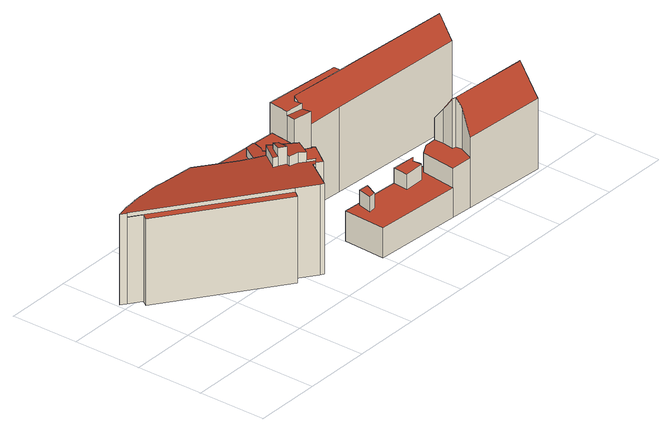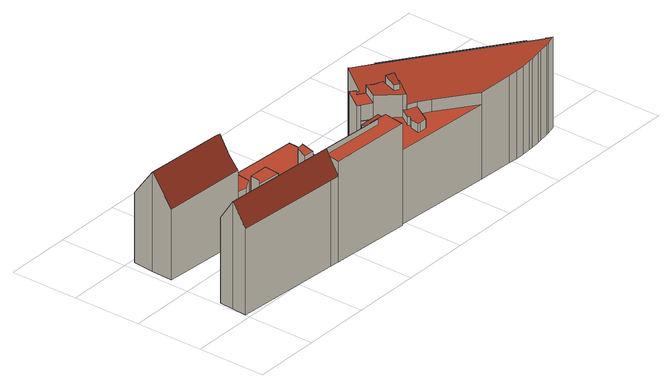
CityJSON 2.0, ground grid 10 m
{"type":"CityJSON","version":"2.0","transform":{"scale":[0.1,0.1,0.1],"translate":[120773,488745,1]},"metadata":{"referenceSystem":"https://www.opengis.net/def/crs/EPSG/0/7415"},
"CityObjects":{
"building1":{"type":"Building","attributes":{"b3_bag_bag_overlap":0,"b3_dak_type":"multiple horizontal","b3_h_dak_50p":14.46,"b3_h_dak_70p":14.56,"b3_h_dak_max":17.04,"b3_h_dak_min":10.92,"b3_h_maaiveld":1.36,"b3_kas_warenhuis":false,"b3_mutatie_ahn3_ahn4":false,"b3_opp_buitenmuur":1026.58,"b3_opp_dak_plat":97.03,"b3_opp_dak_schuin":191.12,"b3_opp_grond":292.19,"b3_opp_scheidingsmuur":42.81,"b3_reconstructie_onvolledig":false,"b3_rmse_lod12":1.07,"b3_rmse_lod13":1.07,"b3_rmse_lod22":0.274,"b3_val3dity_lod12":"[]","b3_val3dity_lod13":"[]","b3_val3dity_lod22":"[]","b3_volume_lod12":3857.49,"b3_volume_lod13":3857.49,"b3_volume_lod22":3702.33,"geconstateerd":false,"oorspronkelijkbouwjaar":2000,"status":"Pand in gebruik"},"children":["building1-1"]},
"building1-1":{"type":"BuildingPart","attributes":{"morphology_cluster":"0","perception_cluster":"0_1","+perception-originality":4,"+perception-pleasing":4.15,"+perception-ordered":4.21,"+perception-boring":5.03,"+perception-complexity":4.05},"parents":["building1"],"geometry":[{"type":"Solid","lod":"2.2","boundaries":[[[[0,1,2,3,4,5,6,7,8,9,10,11,12,13,14,15,16,17,18,19,20,21,22,23,24,25,26]],[[27,3,2,28]],[[29,4,3,27]],[[30,31,1,0,32]],[[32,0,26,33]],[[33,26,25,34]],[[35,19,18,36]],[[34,25,24,37]],[[37,24,23,38]],[[38,23,22,39]],[[39,22,21,40]],[[41,42,31,30]],[[40,21,20,43]],[[36,18,17,44,45]],[[45,44,46,47]],[[43,20,19,35]],[[48,49,13,12,50]],[[51,14,13,49]],[[52,15,14,51]],[[53,54,55,56]],[[57,58,56,59]],[[60,61,9,8,62]],[[63,64,65,66]],[[67,68,61,60]],[[69,7,6,70,71]],[[62,8,7,69]],[[72,73,74,75]],[[76,10,9,61]],[[77,78,68,67]],[[79,80,81,82]],[[83,84,85,86]],[[86,85,87,88]],[[89,90,58,57]],[[91,92,93,81]],[[59,56,55,94,95,96]],[[96,95,90,89]],[[97,98,84,83]],[[99,100,101,98,97,102]],[[103,104,105,106]],[[66,65,101,100]],[[107,77,100,99]],[[106,105,78,77,107]],[[28,2,1,31]],[[75,74,92,91]],[[95,94,104,103]],[[108,109,80,79]],[[102,97,109,108,110]],[[111,5,4,29]],[[88,87,73,72]],[[82,81,93,42,41]],[[112,16,15,52]],[[44,17,16,112]],[[50,12,11,113]],[[113,11,10,76]],[[71,70,64,63]],[[70,6,5,111]],[[110,108,54,53]],[[47,46,49,48]],[[96,89,57,59]],[[88,72,75,91,81,80,109,97,83,86]],[[47,48,50,113,76,61,68,78,105,104,94,55,54,108,79,82,41,30,32,33,34,37,38,39,40,43,35,36,45]],[[71,63,66,100,77,67,60,62,69]],[[70,111,29,27,28,31,42,93,92,74,73,87,85,84,98,101,65,64]],[[110,53,56,58,90,95,103,106,107,99,102]],[[49,46,44,112,52,51]]]],"semantics":{"surfaces":[{"type":"GroundSurface"},{"type":"WallSurface","on_footprint_edge":true},{"type":"WallSurface","on_footprint_edge":false},{"type":"RoofSurface"}],"values":[[0,1,1,1,1,1,1,1,1,1,1,2,1,1,2,1,1,1,1,2,2,1,2,2,1,1,2,1,2,2,2,2,2,2,2,2,2,2,2,2,2,2,1,2,2,2,2,1,2,2,1,1,1,1,2,1,2,2,3,3,3,3,3,3,3]]}}]},
"building2":{"type":"Building","attributes":{"b3_bag_bag_overlap":0,"b3_dak_type":"slanted","b3_h_dak_50p":8.19,"b3_h_dak_70p":12.9,"b3_h_dak_max":16.21,"b3_h_dak_min":5.77,"b3_h_maaiveld":1.54,"b3_kas_warenhuis":false,"b3_mutatie_ahn3_ahn4":false,"b3_opp_buitenmuur":412.82,"b3_opp_dak_plat":113.99,"b3_opp_dak_schuin":129.02,"b3_opp_grond":184.44,"b3_opp_scheidingsmuur":208.43,"b3_reconstructie_onvolledig":false,"b3_rmse_lod12":5.15,"b3_rmse_lod13":1.71,"b3_rmse_lod22":0.405,"b3_val3dity_lod12":"[]","b3_val3dity_lod13":"[]","b3_val3dity_lod22":"[]","b3_volume_lod12":2129.28,"b3_volume_lod13":1727.18,"b3_volume_lod22":1511.8,"geconstateerd":false,"oorspronkelijkbouwjaar":1921,"status":"Pand in gebruik"},"children":["building2-1"]},
"building2-1":{"type":"BuildingPart","attributes":{"morphology_cluster":"0","perception_cluster":"0_1","+perception-originality":3.95,"+perception-pleasing":4.17,"+perception-ordered":4.26,"+perception-boring":4.82,"+perception-complexity":4.09},"parents":["building2"],"geometry":[{"type":"Solid","lod":"2.2","boundaries":[[[[114,115,116,117,118,119,120,121,122,123,124]],[[125,126,127,128]],[[129,115,114,130]],[[131,120,119,132,133]],[[134,121,120,131]],[[135,122,121,134]],[[136,137,123,122,135]],[[133,132,138,139]],[[140,141,142,143]],[[130,114,124,144]],[[145,144,124,123,137]],[[146,147,148,149]],[[143,142,137,136]],[[150,151,152,153]],[[154,155,156,157]],[[139,138,158,159]],[[160,161,117,116,155,154]],[[162,163,161,160]],[[149,148,163,162]],[[126,118,117,161]],[[157,156,147,146]],[[132,119,118,126,125]],[[159,158,141,140]],[[153,152,164,165]],[[166,167,151,150]],[[155,116,115,129]],[[165,164,167,166]],[[128,127,144,145]],[[143,136,135,134,140]],[[157,146,149,162,160,154]],[[159,140,134,131,133,139]],[[144,127,126,161,163,148,147,156,155,129,130],[167,164,152,151]],[[165,166,150,153]],[[128,145,137,142,141,158,138,132,125]]]],"semantics":{"surfaces":[{"type":"GroundSurface"},{"type":"WallSurface","on_footprint_edge":false},{"type":"WallSurface","on_footprint_edge":true},{"type":"RoofSurface"}],"values":[[0,1,2,2,2,2,2,1,1,2,2,1,1,1,1,1,2,1,1,2,1,2,1,1,1,2,1,1,3,3,3,3,3,3]]}}]},
"building3":{"type":"Building","attributes":{"b3_bag_bag_overlap":0,"b3_dak_type":"slanted","b3_h_dak_50p":16.11,"b3_h_dak_70p":16.48,"b3_h_dak_max":17.45,"b3_h_dak_min":14.25,"b3_h_maaiveld":1.59,"b3_kas_warenhuis":false,"b3_mutatie_ahn3_ahn4":false,"b3_opp_buitenmuur":600.33,"b3_opp_dak_plat":33.85,"b3_opp_dak_schuin":173.73,"b3_opp_grond":127.49,"b3_opp_scheidingsmuur":308.6,"b3_reconstructie_onvolledig":false,"b3_rmse_lod12":0.937,"b3_rmse_lod13":0.937,"b3_rmse_lod22":0.225,"b3_val3dity_lod12":"[]","b3_val3dity_lod13":"[]","b3_val3dity_lod22":"[]","b3_volume_lod12":1894.45,"b3_volume_lod13":1894.45,"b3_volume_lod22":1826.06,"geconstateerd":false,"oorspronkelijkbouwjaar":1931,"status":"Pand in gebruik"},"children":["building3-1"]},
"building3-1":{"type":"BuildingPart","attributes":{"morphology_cluster":"0","perception_cluster":"0_1","+perception-originality":4.02,"+perception-pleasing":4.21,"+perception-ordered":4.33,"+perception-boring":4.72,"+perception-complexity":4.08},"parents":["building3"],"geometry":[{"type":"Solid","lod":"2.2","boundaries":[[[[168,169,170,171,172,173,174,175,176,177]],[[178,179,180,181]],[[182,183,168,177,184]],[[185,170,169,186]],[[187,175,174,188,189]],[[189,188,190]],[[188,174,173,191]],[[179,178,192]],[[183,182,192]],[[191,173,172,193]],[[194,171,170,185]],[[193,172,171,194]],[[184,177,176,195,196]],[[195,176,175,187]],[[186,169,168,183]],[[196,195,190,197]],[[181,180,198]],[[197,190,198]],[[190,195,187,189]],[[194,178,181,198,190,188,191,193]],[[197,198,180,179,192,182,184,196]],[[178,194,185,186,183,192]]]],"semantics":{"surfaces":[{"type":"GroundSurface"},{"type":"WallSurface","on_footprint_edge":false},{"type":"WallSurface","on_footprint_edge":true},{"type":"RoofSurface"}],"values":[[0,1,2,2,2,1,2,1,1,2,2,2,2,2,2,1,1,1,3,3,3,3]]}}]}
},
"vertices":[
[106,223,4],[157,220,4],[306,210,4],[309,210,4],[304,170,4],[276,131,4],[284,126,4],[287,123,4],[265,93,4],[258,99,4],[254,101,4],[223,58,4],[218,61,4],[192,80,4],[185,71,4],[24,186,4],[30,195,4],[12,207,4],[4,213,4],[18,217,4],[24,218,4],[38,220,4],[45,221,4],[58,223,4],[65,223,4],[79,224,4],[92,224,4],[309,210,113],[306,210,113],[304,170,113],[157,220,131],[157,220,113],[106,223,132],[92,224,133],[79,224,133],[18,217,136],[4,213,137],[65,223,134],[58,223,134],[45,221,135],[38,220,135],[209,181,131],[209,181,113],[24,218,136],[12,207,131],[12,207,137],[13,208,131],[13,208,137],[192,80,137],[192,80,131],[218,61,137],[185,71,131],[24,186,131],[219,137,147],[219,137,133],[225,134,133],[225,134,147],[236,151,155],[236,151,147],[225,134,160],[258,99,136],[258,99,134],[265,93,136],[283,125,136],[283,125,113],[269,134,113],[269,134,136],[265,105,136],[265,105,133],[287,123,136],[284,126,113],[284,126,136],[259,199,126],[259,199,113],[257,200,113],[257,200,126],[254,101,134],[255,112,136],[255,112,133],[238,165,131],[238,165,124],[226,171,125],[226,171,131],[254,178,125],[254,178,113],[252,180,113],[252,180,125],[256,186,113],[256,186,125],[242,147,155],[242,147,147],[245,200,126],[245,200,113],[226,171,113],[236,128,133],[236,128,147],[236,128,159],[242,160,124],[242,160,113],[268,134,147],[268,134,136],[268,134,113],[242,160,146],[234,123,147],[234,123,133],[247,119,133],[247,119,148],[255,112,148],[239,164,131],[239,164,124],[239,164,146],[276,131,113],[30,195,131],[223,58,137],
[298,23,5],[301,86,5],[392,80,5],[427,78,5],[452,77,5],[468,76,5],[593,68,5],[591,36,5],[588,5,5],[462,13,5],[429,15,5],[452,77,77],[452,77,49],[436,68,49],[436,68,77],[301,86,49],[298,23,49],[593,68,109],[468,76,78],[468,76,110],[591,36,151],[588,5,108],[462,13,108],[462,13,78],[469,63,78],[469,63,127],[471,44,151],[471,44,78],[472,35,78],[472,35,139],[429,15,49],[429,15,77],[419,58,72],[419,58,49],[420,59,49],[420,59,72],[318,60,71],[318,60,49],[329,62,49],[329,62,71],[392,80,71],[392,80,49],[390,58,49],[390,58,71],[466,45,78],[466,45,151],[427,78,71],[427,78,49],[420,72,71],[420,72,49],[338,80,49],[338,80,71],[323,81,71],[323,81,49],
[429,206,6],[444,205,6],[602,194,6],[601,173,6],[599,152,6],[387,165,6],[335,168,6],[304,170,6],[306,184,6],[310,214,6],[427,185,164],[427,185,155],[331,192,156],[331,192,164],[429,206,154],[429,206,132],[310,214,156],[602,194,132],[444,205,132],[304,170,150],[335,168,129],[335,168,148],[333,181,148],[387,165,130],[428,191,155],[599,152,132],[601,173,164],[306,184,150],[306,184,156],[333,181,156],[332,186,156]
]}
